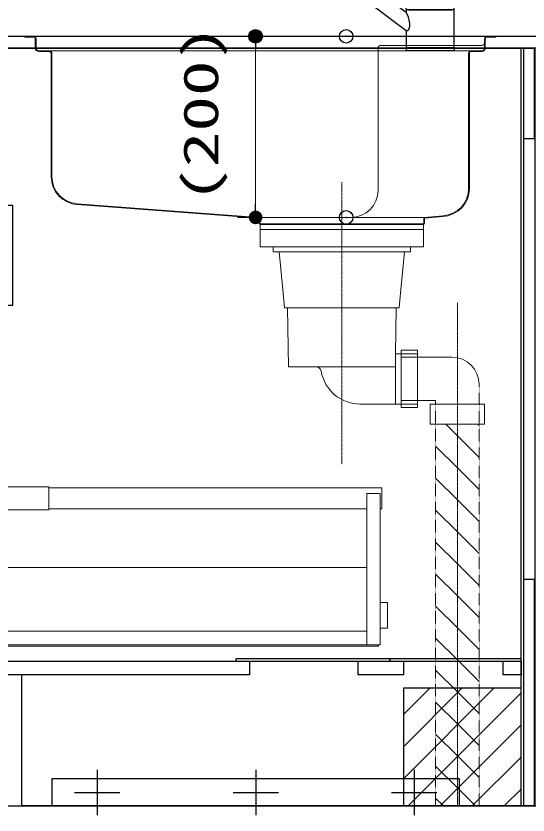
# Model space of a CAD drawing. Units: millimetres, scale not verified. Extents: x -9797 to 9797, y -4555 to 4555.
# Drawn here: x -358 to 207, y -1871 to -988 of the extents above; entities that cross this region are included whole.
import ezdxf
from ezdxf.enums import TextEntityAlignment as Align

# ---------------------------------------------------------------- set-up
doc = ezdxf.new("R2010")
doc.units = ezdxf.units.MM
doc.header["$LTSCALE"] = 30
doc.header["$PDMODE"] = 32
doc.header["$PDSIZE"] = 15
for name, pattern in [('USER1', [0.375, 0.25, -0.125]), ('USER3', [2, 1.25, -0.25, 0.25, -0.25]), ('USER4', [0.26, 0.01, -0.25]), ('USER5', [1.27, 0.5, -0.25, 0.01, -0.25, 0.01, -0.25])]:
    doc.linetypes.add(name, pattern=pattern)
for name, color, linetype, lineweight in [('0-0_0', 7, 'Continuous', 25), ('0-1_細線ﾚｲﾔｰ', 91, 'USER1', 9), ('0-2_寸法ﾚｲﾔｰ', 30, 'Continuous', 13), ('0-3_DEFPOINTS', 7, 'Continuous', 25), ('0-4_1', 7, 'Continuous', 25), ('0-7_KABE', 4, 'Continuous', 25)]:
    doc.layers.add(name, color=color, linetype=linetype, lineweight=lineweight)
doc.styles.add('ＭＳ ゴシック', font='')
doc.styles.get('ＭＳ ゴシック').set_extended_font_data('MS Gothic')

# ---------------------------------------------------------------- blocks, each defined once
blk = doc.blocks.new('A$C5C1B3ABA')
at = {"layer": '0-4_1'}
for p, q in [((-6605.6, 5153.4), (-7911.2, 5383.6)), ((-8119.6, 4893.3), (-8050.3, 5286.3)), ((-7587.3, 5034.6), (-7284.8, 4778.2)), ((-8119.6, 4893.3), (-7292.3, 4747.4)), ((-8116.7, 4486.2), (-8054.2, 4840.7)), ((-7371.7, 4720.3), (-8054.2, 4840.7)), ((-8008.4, 4832.6), (-8001.4, 4872.5)), ((-7417.5, 4728.4), (-7410.5, 4768.3)), ((-7292.3, 4747.4), (-7288.2, 4771.1)), ((-6689, 4680.7), (-7270.8, 4783.3)), ((-7434.3, 4365.8), (-7371.7, 4720.3)), ((-7801.5, 4278.3), (-8119.1, 4334.3)), ((-7546.1, 4224.1), (-8060.1, 4314.7)), ((-7483.9, 4222.3), (-7801.5, 4278.3)), ((-795, 1266), (-5064.3, 4483.2)), ((-2524.5, 4271.3), (-213.6, 3093.9)), ((-795, 665), (-5353.2, 4099.8)), ((-2633.5, 3976.7), (-1525.8, 3412.3)), ((19.8, 2974.9), (0.3, 2984.8)), ((-810.1, 1949.9), (-814.5, 2449.8)), ((810.5, 2214.3), (808.4, 2455.2)), ((795.9, 2148.3), (0, 1935)), ((793, 2147.5), (798.8, 2149)), ((810.1, 2163.4), (810.5, 2214.3)), ((-795.1, 1935), (0, 1935)), ((90.8, 1959.3), (723.4, 1959.3)), ((324.5, 2021.9), (615, 2021.9)), ((-795, 1377), (-795, 1697)), ((795, 1377), (795, 1697)), ((-795, 1341), (-795, 1266)), ((-789, 1371), (0, 1371)), ((780, 1356), (-780, 1356)), ((-720, 1362), (0, 1362)), ((-720, 1362), (-720, 1356)), ((-672, 1362), (-669, 1365)), ((-630, 1365), (-620.3, 1371)), ((0, 1371), (789, 1371)), ((0, 1362), (720, 1362)), ((630, 1365), (620.3, 1371)), ((630, 1365), (630, 1371)), ((630, 1365), (669, 1365)), ((669, 1365), (672, 1362)), ((720, 1362), (720, 1356)), ((795, 111), (795, 1341)), ((-795, 84), (-795, 12)), ((-789, 90), (789, 90)), ((-789, 6), (789, 6)), ((780, 96), (-780, 96)), ((780, 96), (-780, 96)), ((780, 96), (-780, 96)), ((-751.5, 0), (-757.5, 6)), ((751.5, 0), (-751.5, 0)), ((-720, 96), (-720, 90)), ((720, 96), (720, 90)), ((751.5, 0), (757.5, 6)), ((795, 84), (795, 12))]:
    blk.add_line(p, q, dxfattribs=at)
for points in [[(-814.5, 2449.8), (-814.8, 2473.8), (-815.1, 2494.8), (-815.5, 2513), (-816.1, 2528.3), (-817.1, 2548.7), (-820, 2587.1), (-824.3, 2624.6), (-831.6, 2669.7), (-841.2, 2714.2), (-853.2, 2758.2), (-867.1, 2800.7), (-883.1, 2842.2), (-901, 2882.8), (-920.9, 2922.4), (-942.8, 2961.1), (-966.7, 2998.7), (-992.6, 3035.4), (-1021.6, 3072.4), (-1052.2, 3107.5), (-1084.4, 3140.8), (-1118.3, 3172.3), (-1153.9, 3202), (-1191.1, 3229.8), (-1230, 3255.9), (-1269.3, 3279.5), (-1308.8, 3301.3), (-1348.8, 3322), (-1397.6, 3346.9), (-1440.4, 3368.7), (-1483.1, 3390.5), (-1525.8, 3412.3)], [(-213, 3093.5), (-209.9, 3092), (-206.9, 3090.4), (-203.8, 3088.9), (-200.8, 3087.3), (-197.7, 3085.8), (-194.7, 3084.2), (-191.6, 3082.7), (-188.6, 3081.1), (-185.6, 3079.5), (-182.5, 3078), (-179.5, 3076.4), (-176.4, 3074.9), (-173.4, 3073.3), (-170.3, 3071.8), (-167.3, 3070.2), (-164.2, 3068.7), (-161.2, 3067.1), (-158.1, 3065.6), (-155.1, 3064), (-152, 3062.5), (-149, 3060.9), (-145.9, 3059.4), (-142.9, 3057.8), (-139.8, 3056.3), (-136.8, 3054.7), (-133.8, 3053.2), (-130.7, 3051.6), (-127.7, 3050), (-124.6, 3048.5), (-121.6, 3046.9), (-118.5, 3045.4), (-115.5, 3043.8), (-112.4, 3042.3), (-109.4, 3040.7), (-106.3, 3039.2), (-103.3, 3037.6), (-100.2, 3036.1), (-97.2, 3034.5), (-94.1, 3033)], [(-94.1, 3033), (-91.1, 3031.4), (-88.1, 3029.9), (-85, 3028.3), (-82, 3026.8), (-78.9, 3025.2), (-75.9, 3023.7), (-72.8, 3022.1), (-69.8, 3020.6), (-66.7, 3019), (-63.7, 3017.4), (-60.6, 3015.9), (-57.6, 3014.3), (-54.5, 3012.8), (-51.5, 3011.2), (-48.4, 3009.7), (-45.4, 3008.1), (-42.4, 3006.6), (-39.3, 3005), (-36.3, 3003.5), (-33.2, 3001.9), (-30.2, 3000.4), (-27.1, 2998.8), (-24.1, 2997.3), (-21, 2995.7), (-18, 2994.2), (-14.9, 2992.6), (-11.9, 2991.1), (-8.8, 2989.5), (-5.8, 2988), (-2.7, 2986.4), (0.3, 2984.8)], [(778.5, 2588.3), (759.1, 2598.2), (739.6, 2608.2), (720.1, 2618.1), (700.7, 2628), (681.2, 2637.9), (661.8, 2647.8), (642.3, 2657.7), (622.9, 2667.6), (603.4, 2677.5), (584, 2687.5), (564.5, 2697.4), (545.1, 2707.3), (525.6, 2717.2), (506.1, 2727.1), (486.7, 2737), (467.2, 2746.9), (447.8, 2756.8), (428.3, 2766.8), (408.9, 2776.7), (389.4, 2786.6), (370, 2796.5), (350.5, 2806.4), (331, 2816.3), (311.6, 2826.2), (292.1, 2836.2), (272.7, 2846.1), (253.2, 2856), (233.8, 2865.9), (214.3, 2875.8), (194.9, 2885.7), (175.4, 2895.6), (155.9, 2905.5), (136.5, 2915.5), (117, 2925.4), (97.6, 2935.3), (78.1, 2945.2), (58.7, 2955.1), (39.2, 2965), (19.8, 2974.9)], [(780.3, 2587.4), (779.8, 2587.6), (779.4, 2587.9), (779, 2588.1), (778.5, 2588.3), (778.5, 2588.3)], [(795.8, 2576), (795.5, 2576.3), (795.1, 2576.7), (794.8, 2577), (794.4, 2577.4), (794.1, 2577.7), (793.7, 2578.1), (793.4, 2578.4), (793, 2578.8), (792.6, 2579.1), (792.2, 2579.4), (791.9, 2579.8), (791.5, 2580.1), (791.1, 2580.4), (790.7, 2580.7), (790.3, 2581), (789.9, 2581.3), (789.5, 2581.6), (789.1, 2581.9), (788.7, 2582.2), (788.3, 2582.5), (787.9, 2582.8), (787.5, 2583.1), (787.1, 2583.4), (786.7, 2583.6), (786.3, 2583.9), (785.9, 2584.2), (785.4, 2584.4), (785, 2584.7), (784.6, 2585), (784.2, 2585.2), (783.7, 2585.5), (783.3, 2585.7), (782.9, 2586), (782.4, 2586.2), (782, 2586.4), (781.6, 2586.7), (781.1, 2586.9), (780.7, 2587.2), (780.3, 2587.4)], [(805.5, 2559.3), (805.3, 2559.8), (805.2, 2560.3), (805, 2560.7), (804.8, 2561.2), (804.6, 2561.7), (804.5, 2562.1), (804.3, 2562.6), (804.1, 2563.1), (803.9, 2563.5), (803.7, 2564), (803.5, 2564.4), (803.3, 2564.9), (803.1, 2565.3), (802.9, 2565.8), (802.6, 2566.2), (802.4, 2566.7), (802.2, 2567.1), (801.9, 2567.5), (801.7, 2568), (801.4, 2568.4), (801.2, 2568.8), (800.9, 2569.2), (800.7, 2569.7), (800.4, 2570.1), (800.1, 2570.5), (799.8, 2570.9), (799.5, 2571.3), (799.3, 2571.7), (799, 2572.1), (798.7, 2572.5), (798.4, 2572.9), (798.1, 2573.3), (797.8, 2573.7), (797.4, 2574.1), (797.1, 2574.5), (796.8, 2574.8), (796.5, 2575.2), (796.1, 2575.6), (795.8, 2576)], [(808, 2538.5), (808, 2540.7), (808, 2541.2), (808, 2541.7), (808, 2542.2), (807.9, 2542.7), (807.9, 2543.2), (807.9, 2543.7), (807.9, 2544.2), (807.9, 2544.7), (807.9, 2545.2), (807.8, 2545.7), (807.8, 2546.1), (807.8, 2546.6), (807.7, 2547.1), (807.7, 2547.6), (807.7, 2548.1), (807.6, 2548.6), (807.6, 2549.1), (807.5, 2549.6), (807.5, 2550.1), (807.4, 2550.6), (807.3, 2551.1), (807.3, 2551.6), (807.2, 2552.1), (807.1, 2552.6), (807, 2553.1), (806.9, 2553.5), (806.8, 2554), (806.7, 2554.5), (806.6, 2555), (806.5, 2555.5), (806.4, 2556), (806.3, 2556.5), (806.2, 2556.9), (806, 2557.4), (805.9, 2557.9), (805.8, 2558.4), (805.6, 2558.8), (805.5, 2559.3)], [(808.7, 2455.1), (808.7, 2457.2), (808.7, 2459.4), (808.7, 2461.5), (808.7, 2463.6), (808.7, 2465.8), (808.6, 2467.9), (808.6, 2470.1), (808.6, 2472.2), (808.6, 2474.3), (808.6, 2476.5), (808.5, 2478.6), (808.5, 2480.8), (808.5, 2482.9), (808.5, 2485), (808.5, 2487.2), (808.4, 2489.3), (808.4, 2491.5), (808.4, 2493.6), (808.4, 2495.7), (808.4, 2497.9), (808.4, 2500), (808.3, 2502.2), (808.3, 2504.3), (808.3, 2506.4), (808.3, 2508.6), (808.3, 2510.7), (808.2, 2512.9), (808.2, 2515), (808.2, 2517.1), (808.2, 2519.3), (808.2, 2521.4), (808.1, 2523.6), (808.1, 2525.7), (808.1, 2527.8), (808.1, 2530), (808.1, 2532.1), (808.1, 2534.3), (808, 2536.4), (808, 2538.5)], [(-734.9, 1935), (-790.4, 1935), (-795.1, 1935)], [(615, 2099.8), (615, 2021.9), (723.4, 1959.3)], [(-669, 1365), (-630, 1365), (-630, 1371)], [(-774, 665), (-795, 665), (-795, 111)]]:
    blk.add_lwpolyline(points, dxfattribs=at)
for centre, radius, start, end in [((-7932.1, 5265.4), 120, 79.99888, 169.99897), ((-7230.8, 1608.1), 3600, 53, 79.99888), ((-7273.4, 4768.5), 15, 79.99888, 169.99897), ((-7230.8, 1608.1), 3120, 53, 79.99888), ((-7613.7, 4402.2), 510, 170.52437, 187.65413), ((-8058.6, 4323.6), 9, 169.99893, 259.99902), ((-7935.7, 4459), 510, 332.34381, 349.47358), ((-3158.3, 4335.7), 80.3, 145.97911, 229.59311), ((-593.3, 2938), 3001.2, 149.24079, 151.26854), ((-2517.2, 4950.4), 968.1, 224.27582, 242.24664), ((-3128.5, 4451.7), 48.6, 71.08568, 154.11178), ((-3728.9, 2018.6), 2554.4, 61.86781, 76.05075), ((-7544.5, 4232.9), 9, 259.99893, 349.99902), ((-2928, 4166), 82.7, 241.07036, 261.1334), ((-3101.9, 3137.9), 960, 74.79028, 80.33587), ((-3173.3, 2953.9), 1156.5, 62.17442, 73.77093), ((795.1, 2163.6), 15, 285, 359.5), ((-795.1, 1950), 15, 180.5, 270), ((84.6, 1563), 900, 155.58413, 162.67793), ((-84.6, 1563), 900, 17.32207, 26.12887), ((-345, 1697), 450, 162.67793, 180), ((345, 1697), 450, 0, 17.32207), ((-789, 1377), 6, 180, 270), ((-780, 1341), 15, 90, 180), ((780, 1341), 15, 0, 90), ((789, 1377), 6, 270, 0), ((789, 1377), 6, 270, 0), ((789, 1377), 6, 270, 0), ((-1430.2, 857.5), 755.2, 6.59611, 32.7451), ((-929.2, 833.7), 252.7, 327.81962, 355.87822), ((-1367.4, 864.4), 692.1, 355.95054, 6.62107), ((-773.8, 732.2), 67.2, 269.80263, 330.55575), ((-780, 111), 15, 180, 270), ((-789, 84), 6, 90, 180), ((-789, 12), 6, 180, 270), ((780, 111), 15, 270, 0), ((789, 84), 6, 0, 90), ((789, 12), 6, 270, 0)]:
    blk.add_arc(centre, radius, start, end, dxfattribs=at)
blk = doc.blocks.new('A$C623D62E4')
at = {"layer": '0-1_細線ﾚｲﾔｰ', "linetype": 'USER3', "lineweight": 5}
for p, q in [((0, 1406.6), (0, -7952.1)), ((3825, -2598.5), (3825, -19266))]:
    blk.add_line(p, q, dxfattribs=at)
at = {"layer": '0-1_細線ﾚｲﾔｰ', "linetype": 'Continuous', "lineweight": 5}
for p, q in [((-2700, 0), (2700, 0)), ((2700, -162), (-2700, -162)), ((-2271, -743.2), (-2271, -901.5)), ((2271, -743.2), (2271, -901.5)), ((-2271, -901.5), (2271, -901.5)), ((-2080.1, -901.5), (-1950, -2157)), ((2080.1, -901.5), (1950, -2157)), ((-1899, -2757), (-1950, -2157)), ((1899, -2757), (1950, -2157)), ((-1899, -2757), (1899, -2757)), ((-1797, -2757), (-1762.9, -4713)), ((1797, -2757), (1777.5, -4281)), ((1777.5, -4281), (1777.5, -5949)), ((1777.5, -4281), (2505, -4281)), ((1965, -4395), (3645, -4395)), ((-1762.9, -4713), (1777.5, -4713)), ((600, -5949), (2505, -5949)), ((1965, -5835), (3105, -5835)), ((4545, -6660.3), (4499.7, -6615)), ((3825, -8061.7), (3105, -7341.7)), ((4545, -8781.7), (3825, -8061.7)), ((3825, -9122.3), (3105, -8402.3)), ((4545, -9842.3), (3825, -9122.3)), ((3825, -10183), (3105, -9463)), ((4545, -10903), (3825, -10183)), ((3825, -11243.6), (3105, -10523.6)), ((4545, -11963.6), (3825, -11243.6)), ((3825, -12304.3), (3105, -11584.3)), ((4545, -13024.3), (3825, -12304.3)), ((3825, -13365), (3105, -12645)), ((4545, -14085), (3825, -13365)), ((3825, -14425.6), (3105, -13705.6)), ((4545, -15145.6), (3825, -14425.6)), ((3825, -15486.3), (3105, -14766.3)), ((4545, -16206.3), (3825, -15486.3)), ((3825, -16546.9), (3105, -15826.9)), ((4545, -17266.9), (3825, -16546.9)), ((3825, -17607.6), (3105, -16887.6)), ((4545, -18327.6), (3825, -17607.6)), ((3362.1, -19266), (3105, -19008.9))]:
    blk.add_line(p, q, dxfattribs=at)
at = {"layer": '0-1_細線ﾚｲﾔｰ', "lineweight": 5}
for p, q in [((4545, -5295), (4545, -19266)), ((3105, -5835), (3105, -19266))]:
    blk.add_line(p, q, dxfattribs=at)
at = {"layer": '0-1_細線ﾚｲﾔｰ', "linetype": 'Continuous', "lineweight": 5}
for points in [[(2700, 0), (2700, -743.2), (-2700, -743.2), (-2700, 0)], [(4545, -7721), (3825, -7001), (3439, -6615)], [(4422.7, -19266), (3825, -18668.3), (3105, -17948.3)]]:
    blk.add_lwpolyline(points, dxfattribs=at)
for points in [[(1965, -4170), (1965, -6060), (2505, -6060), (2505, -4170)], [(2925, -5955), (2925, -6615), (4725, -6615), (4725, -5955)]]:
    blk.add_lwpolyline(points, close=True, dxfattribs=at)
for centre, radius, start, end in [((3645, -5295), 900, 0, 90), ((-858.9, -4893), 180, 9.45659, 90), ((600, -4650), 1299, 189.45658, 270)]:
    blk.add_arc(centre, radius, start, end, dxfattribs=at)
blk = doc.blocks.new('_DOT')
at = {"layer": '0-0_0', "color": 30}
blk.add_line((-15, 0), (-30, 0), dxfattribs=at)
for points in [[(0, 0), (-15, 0), (-14.88, 1.88)], [(0, 0), (-14.88, -1.88), (-15, 0)], [(0, 0), (-14.88, 1.88), (-14.53, 3.73)], [(0, 0), (-14.53, -3.73), (-14.88, -1.88)], [(0, 0), (-14.53, 3.73), (-13.95, 5.52)], [(0, 0), (-13.95, -5.52), (-14.53, -3.73)], [(0, 0), (-13.95, 5.52), (-13.14, 7.23)], [(0, 0), (-13.14, -7.23), (-13.95, -5.52)], [(0, 0), (-13.14, 7.23), (-12.14, 8.82)], [(0, 0), (-12.14, -8.82), (-13.14, -7.23)], [(0, 0), (-12.14, 8.82), (-10.93, 10.27)], [(0, 0), (-10.93, -10.27), (-12.14, -8.82)], [(0, 0), (-10.93, 10.27), (-9.56, 11.56)], [(0, 0), (-9.56, -11.56), (-10.93, -10.27)], [(0, 0), (-9.56, 11.56), (-8.04, 12.66)], [(0, 0), (-8.04, -12.66), (-9.56, -11.56)], [(0, 0), (-8.04, 12.66), (-6.39, 13.57)], [(0, 0), (-6.39, -13.57), (-8.04, -12.66)], [(0, 0), (-6.39, 13.57), (-4.64, 14.27)], [(0, 0), (-4.64, -14.27), (-6.39, -13.57)], [(0, 0), (-4.64, 14.27), (-2.81, 14.73)], [(0, 0), (-2.81, -14.73), (-4.64, -14.27)], [(0, 0), (-2.81, 14.73), (-0.94, 14.97)], [(0, 0), (-0.94, -14.97), (-2.81, -14.73)], [(0, 0), (-0.94, 14.97), (0.94, 14.97)], [(0, 0), (0.94, -14.97), (-0.94, -14.97)], [(0, 0), (0.94, 14.97), (2.81, 14.73)], [(0, 0), (2.81, 14.73), (4.64, 14.27)], [(0, 0), (4.64, 14.27), (6.39, 13.57)], [(0, 0), (6.39, 13.57), (8.04, 12.66)], [(0, 0), (8.04, 12.66), (9.56, 11.56)], [(0, 0), (9.56, 11.56), (10.93, 10.27)], [(0, 0), (10.93, 10.27), (12.14, 8.82)], [(0, 0), (12.14, 8.82), (13.14, 7.23)], [(0, 0), (13.14, 7.23), (13.95, 5.52)], [(0, 0), (13.95, 5.52), (14.53, 3.73)], [(0, 0), (14.53, 3.73), (14.88, 1.88)], [(0, 0), (14.88, 1.88), (15, 0)], [(0, 0), (2.81, -14.73), (0.94, -14.97)], [(0, 0), (4.64, -14.27), (2.81, -14.73)], [(0, 0), (6.39, -13.57), (4.64, -14.27)], [(0, 0), (8.04, -12.66), (6.39, -13.57)], [(0, 0), (9.56, -11.56), (8.04, -12.66)], [(0, 0), (10.93, -10.27), (9.56, -11.56)], [(0, 0), (12.14, -8.82), (10.93, -10.27)], [(0, 0), (13.14, -7.23), (12.14, -8.82)], [(0, 0), (13.95, -5.52), (13.14, -7.23)], [(0, 0), (14.53, -3.73), (13.95, -5.52)], [(0, 0), (14.88, -1.88), (14.53, -3.73)], [(0, 0), (15, 0), (14.88, -1.88)]]:
    blk.add_solid(points, dxfattribs=at)
blk = doc.blocks.new('A$C61FA5556')
at = {"layer": '0-1_細線ﾚｲﾔｰ', "linetype": 'Continuous', "lineweight": 5}
for p, q in [((0, 6234), (360, 6234)), ((0, 6234), (0, 6210)), ((0, 6234), (15315, 6234)), ((0, 6210), (285, 6210)), ((360, 6234), (198.3, 6234)), ((351, 6144), (351, 5844)), ((375, 6144), (375, 5844)), ((1931.6, 6234), (11105.9, 6234)), ((11784.6, 6234), (11021.1, 6234)), ((11713.1, 6234), (13854.6, 6234)), ((15225, 6144), (15225, 6024)), ((15315, 6234), (15600, 6234)), ((15600, 6210), (15315, 6210)), ((15600, 6234), (15600, 6210)), ((11700, 5844), (11700, 5188.2)), ((11790, 5934), (15135, 5934)), ((15225, 5844), (15225, 6061.5)), ((810, 5754), (465, 5754)), ((465, 5730), (810, 5730)), ((11623.1, 5754), (540, 5754)), ((876, 5664), (876, 1582.1)), ((900, 5664), (900, 1582.1)), ((11623.1, 5754), (12495, 5754)), ((12405, 5754), (12885, 5754)), ((12885, 5754), (14640, 5754)), ((14790, 5754), (14640, 5754)), ((14700, 5664), (14700, 3627.7)), ((14724, 5664), (14724, 3627.7)), ((14790, 5754), (15135, 5754)), ((15150, 5730), (14790, 5730)), ((11700, 5188.2), (11700, 4188.2)), ((11700, 4188.2), (11700, 1134)), ((14700, 3634.2), (14700, 1187.7)), ((14724, 3634.2), (14724, 1187.7)), ((1740.3, 660.1), (7755.4, 212.1)), ((7757.2, 236.1), (1742.1, 684)), ((13845.6, 288.8), (13242.4, 236.4)), ((13847.3, 264.9), (13244.5, 212.5)), ((7761, 206.2), (7761, 30)), ((7780.5, 234), (7791, 234)), ((7785, 30), (7785, 206.2)), ((7785, 205.9), (7785, 176)), ((7788.9, 234), (7947.7, 234)), ((13209, 24), (7791, 24)), ((13209, 0), (7791, 0)), ((7855.4, 234), (7875, 234)), ((10723.1, 234), (7875, 234)), ((13215, 234), (10590, 234)), ((13215, 206.5), (13215, 30)), ((13239, 206.5), (13239, 30))]:
    blk.add_line(p, q, dxfattribs=at)
at = {"layer": '0-1_細線ﾚｲﾔｰ', "linetype": 'USER5', "lineweight": 5}
blk.add_line((876, 4188.2), (900, 4188.2), dxfattribs=at)
at = {"layer": '0-1_細線ﾚｲﾔｰ', "linetype": 'Continuous', "lineweight": 5}
blk.add_lwpolyline([(15249, 6144), (15249, 6024), (15249, 5844)], dxfattribs=at)
for centre, radius, start, end in [((285, 6144), 90, 0, 90), ((285, 6144), 66, 0, 90), ((285, 6144), 90, 0, 9.59407), ((15315, 6144), 90, 90, 180), ((15315, 6144), 90, 170.40593, 180), ((15315, 6144), 66, 90, 180), ((465, 5844), 114, 180, 270), ((465, 5844), 90, 180, 270), ((11790, 5844), 90, 90, 180), ((15135, 6024), 90, 270, 0), ((15135, 5844), 90, 270, 0), ((15135, 5844), 114, 270, 0), ((810, 5664), 90, 0, 90), ((810, 5664), 66, 0, 90), ((14790, 5664), 90, 90, 180), ((14790, 5664), 66, 90, 180), ((1800, 1582.1), 924, 180, 266.30861), ((1800, 1582.1), 900, 180, 266.30861), ((10800, 1134), 900, 270, 0), ((13800, 1187.7), 900, 272.90504, 0), ((13800, 1187.7), 924, 272.93203, 0), ((7755, 206.2), 6, 0, 85.74121), ((7755, 206.2), 30, 0, 85.74121), ((7791, 30), 30, 180, 270), ((7791, 30), 6, 180, 270), ((13209, 30), 30, 270, 0), ((13209, 30), 6, 270, 0), ((13245, 206.5), 30, 94.96982, 180), ((13245, 206.5), 6, 94.96982, 180)]:
    blk.add_arc(centre, radius, start, end, dxfattribs=at)
at = {"layer": '0-1_細線ﾚｲﾔｰ', "linetype": 'USER4', "lineweight": 5}
blk.add_arc((14790, 5664), 90, 90, 180, dxfattribs=at)
blk = doc.blocks.new('MUJI\u3000W2100~W2700シンク\u3000断面図')
at = {"layer": '0-2_寸法ﾚｲﾔｰ'}
for p, q in [((12219.3, 0), (9219.3, 0)), ((9819.3, -5550), (9819.3, -450)), ((12219.3, -6000), (9219.3, -6000))]:
    blk.add_line(p, q, dxfattribs=at)
at = {"layer": '0-3_DEFPOINTS'}
for p in [(9819.3, 0), (12819.3, 0), (12819.3, -6000)]:
    blk.add_point(p, dxfattribs=at)
at = {"layer": '0-0_0'}
for name, p in [('A$C61FA5556', (2175, -6234)), ('A$C623D62E4', (12675, -6234))]:
    blk.add_blockref(name, p, dxfattribs=at)
at = {"layer": '0-2_寸法ﾚｲﾔｰ', "xscale": 15, "yscale": 15}
for p, rotation in [((9819.3, 0), 90), ((9819.3, -6000), 270)]:
    blk.add_blockref('_DOT', p, dxfattribs=dict(at, rotation=rotation))
at = {"layer": '0-2_寸法ﾚｲﾔｰ', "style": 'ＭＳ ゴシック', "width": 1.5}
blk.add_text('(200)', height=1155, rotation=90, dxfattribs=at).set_placement((8927.1, -5514.3), align=Align.BOTTOM_LEFT)
blk = doc.blocks.new('A$C66026BD6')
at = {"layer": '0-1_細線ﾚｲﾔｰ', "linetype": 'Continuous', "lineweight": 5}
for points in [[(0, 5460), (2280, 5460), (2280, 6225), (0, 6225)], [(12810, 990), (13260, 990), (13260, 6000), (12810, 6000)], [(0, 990), (12810, 990), (12810, 1440), (0, 1440)]]:
    blk.add_lwpolyline(points, close=True, dxfattribs=at)
for points in [[(13260, 5497.5), (13311, 5497.5), (13311, 6187.5), (2280, 6187.5), (2280, 5497.5), (12810, 5497.5)], [(12810, 3552), (0, 3552), (0, 945), (13200, 945), (13200, 990)], [(13260, 1539), (13500, 1539), (13500, 2391), (13260, 2391)]]:
    blk.add_lwpolyline(points, dxfattribs=at)
blk = doc.blocks.new('A$C66036362')
at = {"layer": '0-0_0'}
for points in [[(0, 0), (0, -25110), (-16980, -25110), (-16980, -20760), (-18330, -20760), (-18330, -8520), (-17280, -8520), (-17280, -5220), (-18330, -5220), (-18330, 0)], [(-450, 0), (-375, 0), (-375, -25110), (-450, -25110)], [(-15, 0), (-375, 0), (-375, -3000), (-15, -3000)], [(-15, -17610), (-375, -17610), (-375, -25110), (-15, -25110)], [(-18330, -20310), (-9450, -20310), (-9450, -20760), (-18330, -20760)], [(-4800, -20235), (-9900, -20235), (-9900, -20310), (-4800, -20310)], [(-5850, -20310), (-4350, -20310), (-4350, -20760), (-5850, -20760)], [(-450, -20235), (-4800, -20235), (-4800, -20310), (-450, -20310)], [(-1050, -20310), (-450, -20310), (-450, -20760), (-1050, -20760)]]:
    blk.add_lwpolyline(points, close=True, dxfattribs=at)
at = {"layer": '0-1_細線ﾚｲﾔｰ'}
blk.add_blockref('A$C66026BD6', (-18375, -20760), dxfattribs=at)
blk = doc.blocks.new('A$C5C52CC60')
at = {"layer": '0-0_0'}
blk.add_lwpolyline([(0, 300), (13500, 300), (13500, 1200), (0, 1200)], close=True, dxfattribs=at)
at = {"layer": '0-4_1'}
for p, q in [((1500, 1500), (1500, 0)), ((6750, 1500), (6750, 0)), ((12000, 1500), (12000, 0)), ((750, 750), (2250, 750)), ((6000, 750), (7500, 750)), ((11250, 750), (12750, 750))]:
    blk.add_line(p, q, dxfattribs=at)

msp = doc.modelspace()

# ---------------------------------------------------------------- linework, layer by layer
at = {"layer": '0-0_0'}
for p, q in [((69.57, -1760.09), (98.73, -1730.93)), ((69.57, -1795.45), (134.09, -1730.93)), ((69.57, -1830.8), (169.44, -1730.93)), ((74.8, -1860.93), (199.57, -1736.16)), ((110.15, -1860.93), (199.57, -1771.51)), ((145.51, -1860.93), (199.57, -1806.87)), ((180.86, -1860.93), (199.57, -1842.22))]:
    msp.add_line(p, q, dxfattribs=at)
for points in [[(-420.93, -1010.93), (479.07, -1010.93), (479.07, -1023.93), (-420.93, -1023.93)], [(-418.93, -1860.93), (477.07, -1860.93), (477.07, -1023.93), (-418.93, -1023.93)], [(69.57, -1860.93), (199.57, -1860.93), (199.57, -1730.93), (69.57, -1730.93)]]:
    msp.add_lwpolyline(points, close=True, dxfattribs=at)
at = {"layer": '0-7_KABE'}
msp.add_line((-520.93, -1860.93), (579.07, -1860.93), dxfattribs=at)

# ---------------------------------------------------------------- block references
at = {"layer": '0-0_0', "xscale": 0.03333333, "yscale": 0.03333333}
for name, p in [('A$C5C1B3ABA', (99.07, -1026.93)), ('A$C5C52CC60', (-318.44, -1870.93))]:
    msp.add_blockref(name, p, dxfattribs=at)
at = {"layer": '0-4_1', "xscale": 0.03333333, "yscale": 0.03333333}
for name, p in [('MUJI\u3000W2100~W2700シンク\u3000断面図', (-420.93, -1010.93)), ('A$C66036362', (214.57, -1023.93))]:
    msp.add_blockref(name, p, dxfattribs=at)

doc.saveas('drawing.dxf')
